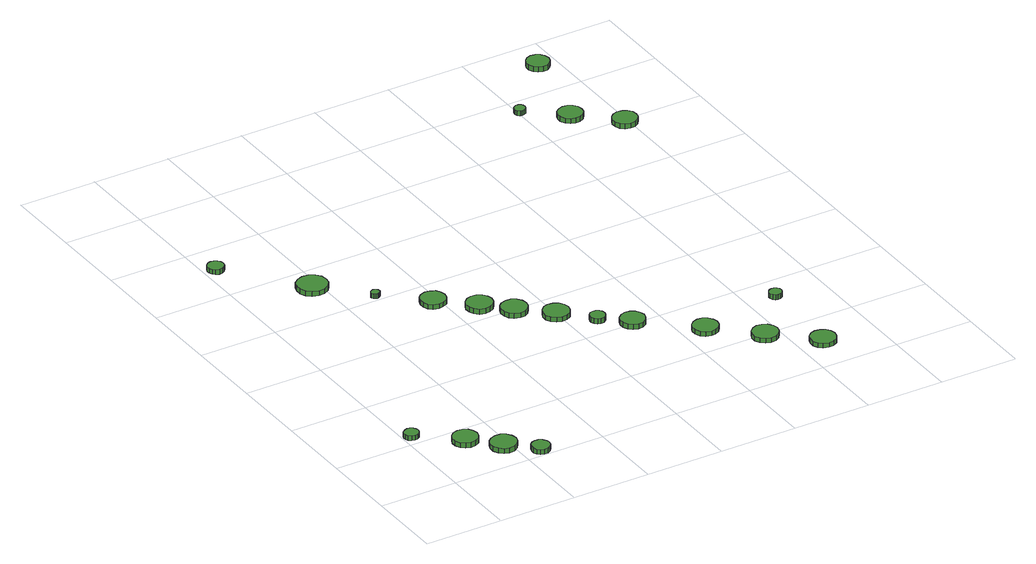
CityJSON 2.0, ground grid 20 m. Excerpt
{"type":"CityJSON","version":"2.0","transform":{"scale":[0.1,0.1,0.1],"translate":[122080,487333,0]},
"CityObjects":{
"tree1":{"type":"SolitaryVegetationObject","attributes":{"function":"something"},"geometry":[{"type":"MultiSurface","lod":"1","boundaries":[[[0,1,2,3,4,5,6,7,8,9,10,11,12,13,14]],[[15,16,17,18,19,20,21,22,23,24,25,26,27,28,29]],[[0,29,28,1]],[[1,28,27,2]],[[2,27,26,3]],[[3,26,25,4]],[[4,25,24,5]],[[5,24,23,6]],[[6,23,22,7]],[[7,22,21,8]],[[8,21,20,9]],[[9,20,19,10]],[[10,19,18,11]],[[11,18,17,12]],[[12,17,16,13]],[[13,16,15,14]],[[14,15,29,0]]]}]},
"tree2":{"type":"SolitaryVegetationObject","attributes":{"function":"something"},"geometry":[{"type":"MultiSurface","lod":"1","boundaries":[[[30,31,32,33,34,35,36,37,38,39,40,41,42,43,44]],[[45,46,47,48,49,50,51,52,53,54,55,56,57,58,59]],[[30,59,58,31]],[[31,58,57,32]],[[32,57,56,33]],[[33,56,55,34]],[[34,55,54,35]],[[35,54,53,36]],[[36,53,52,37]],[[37,52,51,38]],[[38,51,50,39]],[[39,50,49,40]],[[40,49,48,41]],[[41,48,47,42]],[[42,47,46,43]],[[43,46,45,44]],[[44,45,59,30]]]}]},
"tree3":{"type":"SolitaryVegetationObject","attributes":{"function":"something"},"geometry":[{"type":"MultiSurface","lod":"1","boundaries":[[[60,61,62,63,64,65,66,67,68,69,70,71,72,73,74]],[[75,76,77,78,79,80,81,82,83,84,85,86,87,88,89]],[[60,89,88,61]],[[61,88,87,62]],[[62,87,86,63]],[[63,86,85,64]],[[64,85,84,65]],[[65,84,83,66]],[[66,83,82,67]],[[67,82,81,68]],[[68,81,80,69]],[[69,80,79,70]],[[70,79,78,71]],[[71,78,77,72]],[[72,77,76,73]],[[73,76,75,74]],[[74,75,89,60]]]}]},
"tree4":{"type":"SolitaryVegetationObject","attributes":{"function":"something"},"geometry":[{"type":"MultiSurface","lod":"1","boundaries":[[[90,91,92,93,94,95,96,97,98,99,100,101,102,103,104]],[[105,106,107,108,109,110,111,112,113,114,115,116,117,118,119]],[[90,119,118,91]],[[91,118,117,92]],[[92,117,116,93]],[[93,116,115,94]],[[94,115,114,95]],[[95,114,113,96]],[[96,113,112,97]],[[97,112,111,98]],[[98,111,110,99]],[[99,110,109,100]],[[100,109,108,101]],[[101,108,107,102]],[[102,107,106,103]],[[103,106,105,104]],[[104,105,119,90]]]}]},
"tree5":{"type":"SolitaryVegetationObject","attributes":{"function":"something"},"geometry":[{"type":"MultiSurface","lod":"1","boundaries":[[[120,121,122,123,124,125,126,127,128,129,130,131,132,133,134]],[[135,136,137,138,139,140,141,142,143,144,145,146,147,148,149]],[[120,149,148,121]],[[121,148,147,122]],[[122,147,146,123]],[[123,146,145,124]],[[124,145,144,125]],[[125,144,143,126]],[[126,143,142,127]],[[127,142,141,128]],[[128,141,140,129]],[[129,140,139,130]],[[130,139,138,131]],[[131,138,137,132]],[[132,137,136,133]],[[133,136,135,134]],[[134,135,149,120]]]}]},
"tree6":{"type":"SolitaryVegetationObject","attributes":{"function":"something"},"geometry":[{"type":"MultiSurface","lod":"1","boundaries":[[[150,151,152,153,154,155,156,157,158,159,160,161,162,163,164]],[[165,166,167,168,169,170,171,172,173,174,175,176,177,178,179]],[[150,179,178,151]],[[151,178,177,152]],[[152,177,176,153]],[[153,176,175,154]],[[154,175,174,155]],[[155,174,173,156]],[[156,173,172,157]],[[157,172,171,158]],[[158,171,170,159]],[[159,170,169,160]],[[160,169,168,161]],[[161,168,167,162]],[[162,167,166,163]],[[163,166,165,164]],[[164,165,179,150]]]}]},
"tree7":{"type":"SolitaryVegetationObject","attributes":{"function":"something"},"geometry":[{"type":"MultiSurface","lod":"1","boundaries":[[[180,181,182,183,184,185,186,187,188,189,190,191,192,193,194]],[[195,196,197,198,199,200,201,202,203,204,205,206,207,208,209]],[[180,209,208,181]],[[181,208,207,182]],[[182,207,206,183]],[[183,206,205,184]],[[184,205,204,185]],[[185,204,203,186]],[[186,203,202,187]],[[187,202,201,188]],[[188,201,200,189]],[[189,200,199,190]],[[190,199,198,191]],[[191,198,197,192]],[[192,197,196,193]],[[193,196,195,194]],[[194,195,209,180]]]}]},
"tree8":{"type":"SolitaryVegetationObject","attributes":{"function":"something"},"geometry":[{"type":"MultiSurface","lod":"1","boundaries":[[[210,211,212,213,214,215,216,217,218,219,220,221,222,223,224]],[[225,226,227,228,229,230,231,232,233,234,235,236,237,238,239]],[[210,239,238,211]],[[211,238,237,212]],[[212,237,236,213]],[[213,236,235,214]],[[214,235,234,215]],[[215,234,233,216]],[[216,233,232,217]],[[217,232,231,218]],[[218,231,230,219]],[[219,230,229,220]],[[220,229,228,221]],[[221,228,227,222]],[[222,227,226,223]],[[223,226,225,224]],[[224,225,239,210]]]}]},
"tree9":{"type":"SolitaryVegetationObject","attributes":{"function":"something"},"geometry":[{"type":"MultiSurface","lod":"1","boundaries":[[[240,241,242,243,244,245,246,247,248,249,250,251,252,253,254]],[[255,256,257,258,259,260,261,262,263,264,265,266,267,268,269]],[[240,269,268,241]],[[241,268,267,242]],[[242,267,266,243]],[[243,266,265,244]],[[244,265,264,245]],[[245,264,263,246]],[[246,263,262,247]],[[247,262,261,248]],[[248,261,260,249]],[[249,260,259,250]],[[250,259,258,251]],[[251,258,257,252]],[[252,257,256,253]],[[253,256,255,254]],[[254,255,269,240]]]}]},
"tree10":{"type":"SolitaryVegetationObject","attributes":{"function":"something"},"geometry":[{"type":"MultiSurface","lod":"1","boundaries":[[[270,271,272,273,274,275,276,277,278,279,280,281,282,283,284]],[[285,286,287,288,289,290,291,292,293,294,295,296,297,298,299]],[[270,299,298,271]],[[271,298,297,272]],[[272,297,296,273]],[[273,296,295,274]],[[274,295,294,275]],[[275,294,293,276]],[[276,293,292,277]],[[277,292,291,278]],[[278,291,290,279]],[[279,290,289,280]],[[280,289,288,281]],[[281,288,287,282]],[[282,287,286,283]],[[283,286,285,284]],[[284,285,299,270]]]}]},
"tree11":{"type":"SolitaryVegetationObject","attributes":{"function":"something"},"geometry":[{"type":"MultiSurface","lod":"1","boundaries":[[[300,301,302,303,304,305,306,307,308,309,310,311,312,313,314]],[[315,316,317,318,319,320,321,322,323,324,325,326,327,328,329]],[[300,329,328,301]],[[301,328,327,302]],[[302,327,326,303]],[[303,326,325,304]],[[304,325,324,305]],[[305,324,323,306]],[[306,323,322,307]],[[307,322,321,308]],[[308,321,320,309]],[[309,320,319,310]],[[310,319,318,311]],[[311,318,317,312]],[[312,317,316,313]],[[313,316,315,314]],[[314,315,329,300]]]}]},
"tree12":{"type":"SolitaryVegetationObject","attributes":{"function":"something"},"geometry":[{"type":"MultiSurface","lod":"1","boundaries":[[[330,331,332,333,334,335,336,337,338,339,340,341,342,343,344]],[[345,346,347,348,349,350,351,352,353,354,355,356,357,358,359]],[[330,359,358,331]],[[331,358,357,332]],[[332,357,356,333]],[[333,356,355,334]],[[334,355,354,335]],[[335,354,353,336]],[[336,353,352,337]],[[337,352,351,338]],[[338,351,350,339]],[[339,350,349,340]],[[340,349,348,341]],[[341,348,347,342]],[[342,347,346,343]],[[343,346,345,344]],[[344,345,359,330]]]}]},
"tree13":{"type":"SolitaryVegetationObject","attributes":{"function":"something"},"geometry":[{"type":"MultiSurface","lod":"1","boundaries":[[[360,361,362,363,364,365,366,367,368,369,370,371,372,373,374]],[[375,376,377,378,379,380,381,382,383,384,385,386,387,388,389]],[[360,389,388,361]],[[361,388,387,362]],[[362,387,386,363]],[[363,386,385,364]],[[364,385,384,365]],[[365,384,383,366]],[[366,383,382,367]],[[367,382,381,368]],[[368,381,380,369]],[[369,380,379,370]],[[370,379,378,371]],[[371,378,377,372]],[[372,377,376,373]],[[373,376,375,374]],[[374,375,389,360]]]}]},
"tree14":{"type":"SolitaryVegetationObject","attributes":{"function":"something"},"geometry":[{"type":"MultiSurface","lod":"1","boundaries":[[[390,391,392,393,394,395,396,397,398,399,400,401,402,403,404]],[[405,406,407,408,409,410,411,412,413,414,415,416,417,418,419]],[[390,419,418,391]],[[391,418,417,392]],[[392,417,416,393]],[[393,416,415,394]],[[394,415,414,395]],[[395,414,413,396]],[[396,413,412,397]],[[397,412,411,398]],[[398,411,410,399]],[[399,410,409,400]],[[400,409,408,401]],[[401,408,407,402]],[[402,407,406,403]],[[403,406,405,404]],[[404,405,419,390]]]}]},
"tree15":{"type":"SolitaryVegetationObject","attributes":{"function":"something"},"geometry":[{"type":"MultiSurface","lod":"1","boundaries":[[[420,421,422,423,424,425,426,427,428,429,430,431,432,433,434]],[[435,436,437,438,439,440,441,442,443,444,445,446,447,448,449]],[[420,449,448,421]],[[421,448,447,422]],[[422,447,446,423]],[[423,446,445,424]],[[424,445,444,425]],[[425,444,443,426]],[[426,443,442,427]],[[427,442,441,428]],[[428,441,440,429]],[[429,440,439,430]],[[430,439,438,431]],[[431,438,437,432]],[[432,437,436,433]],[[433,436,435,434]],[[434,435,449,420]]]}]},
"tree16":{"type":"SolitaryVegetationObject","attributes":{"function":"something"},"geometry":[{"type":"MultiSurface","lod":"1","boundaries":[[[450,451,452,453,454,455,456,457,458,459,460,461,462,463,464]],[[465,466,467,468,469,470,471,472,473,474,475,476,477,478,479]],[[450,479,478,451]],[[451,478,477,452]],[[452,477,476,453]],[[453,476,475,454]],[[454,475,474,455]],[[455,474,473,456]],[[456,473,472,457]],[[457,472,471,458]],[[458,471,470,459]],[[459,470,469,460]],[[460,469,468,461]],[[461,468,467,462]],[[462,467,466,463]],[[463,466,465,464]],[[464,465,479,450]]]}]},
"tree17":{"type":"SolitaryVegetationObject","attributes":{"function":"something"},"geometry":[{"type":"MultiSurface","lod":"1","boundaries":[[[480,481,482,483,484,485,486,487,488,489,490,491,492,493,494]],[[495,496,497,498,499,500,501,502,503,504,505,506,507,508,509]],[[480,509,508,481]],[[481,508,507,482]],[[482,507,506,483]],[[483,506,505,484]],[[484,505,504,485]],[[485,504,503,486]],[[486,503,502,487]],[[487,502,501,488]],[[488,501,500,489]],[[489,500,499,490]],[[490,499,498,491]],[[491,498,497,492]],[[492,497,496,493]],[[493,496,495,494]],[[494,495,509,480]]]}]},
"tree18":{"type":"SolitaryVegetationObject","attributes":{"function":"something"},"geometry":[{"type":"MultiSurface","lod":"1","boundaries":[[[510,511,512,513,514,515,516,517,518,519,520,521,522,523,524]],[[525,526,527,528,529,530,531,532,533,534,535,536,537,538,539]],[[510,539,538,511]],[[511,538,537,512]],[[512,537,536,513]],[[513,536,535,514]],[[514,535,534,515]],[[515,534,533,516]],[[516,533,532,517]],[[517,532,531,518]],[[518,531,530,519]],[[519,530,529,520]],[[520,529,528,521]],[[521,528,527,522]],[[522,527,526,523]],[[523,526,525,524]],[[524,525,539,510]]]}]},
"tree19":{"type":"SolitaryVegetationObject","attributes":{"function":"something"},"geometry":[{"type":"MultiSurface","lod":"1","boundaries":[[[540,541,542,543,544,545,546,547,548,549,550,551,552,553,554]],[[555,556,557,558,559,560,561,562,563,564,565,566,567,568,569]],[[540,569,568,541]],[[541,568,567,542]],[[542,567,566,543]],[[543,566,565,544]],[[544,565,564,545]],[[545,564,563,546]],[[546,563,562,547]],[[547,562,561,548]],[[548,561,560,549]],[[549,560,559,550]],[[550,559,558,551]],[[551,558,557,552]],[[552,557,556,553]],[[553,556,555,554]],[[554,555,569,540]]]}]},
"tree20":{"type":"SolitaryVegetationObject","attributes":{"function":"something"},"geometry":[{"type":"MultiSurface","lod":"1","boundaries":[[[570,571,572,573,574,575,576,577,578,579,580,581,582,583,584]],[[585,586,587,588,589,590,591,592,593,594,595,596,597,598,599]],[[570,599,598,571]],[[571,598,597,572]],[[572,597,596,573]],[[573,596,595,574]],[[574,595,594,575]],[[575,594,593,576]],[[576,593,592,577]],[[577,592,591,578]],[[578,591,590,579]],[[579,590,589,580]],[[580,589,588,581]],[[581,588,587,582]],[[582,587,586,583]],[[583,586,585,584]],[[584,585,599,570]]]}]},
"tree21":{"type":"SolitaryVegetationObject","attributes":{"function":"something"},"geometry":[{"type":"MultiSurface","lod":"1","boundaries":[[[600,601,602,603,604,605,606,607,608,609,610,611,612,613,614]],[[615,616,617,618,619,620,621,622,623,624,625,626,627,628,629]],[[600,629,628,601]],[[601,628,627,602]],[[602,627,626,603]],[[603,626,625,604]],[[604,625,624,605]],[[605,624,623,606]],[[606,623,622,607]],[[607,622,621,608]],[[608,621,620,609]],[[609,620,619,610]],[[610,619,618,611]],[[611,618,617,612]],[[612,617,616,613]],[[613,616,615,614]],[[614,615,629,600]]]}]}
},
"vertices":[
[41,230,15],[39,238,15],[35,244,15],[28,248,15],[21,249,15],[13,246,15],[7,241,15],[4,234,15],[4,226,15],[7,219,15],[13,214,15],[21,212,15],[28,213,15],[35,217,15],[39,223,15],[39,223,3],[35,217,3],[28,213,3],[21,212,3],[13,214,3],[7,219,3],[4,226,3],[4,234,3],[7,241,3],[13,246,3],[21,249,3],[28,248,3],[35,244,3],[39,238,3],[41,230,3],
[149,146,17],[146,159,17],[139,170,17],[127,177,17],[114,178,17],[101,174,17],[91,165,17],[86,153,17],[86,140,17],[91,127,17],[101,119,17],[114,114,17],[127,116,17],[139,122,17],[146,133,17],[146,133,4],[139,122,4],[127,116,4],[114,114,4],[101,119,4],[91,127,4],[86,140,4],[86,153,4],[91,165,4],[101,174,4],[114,178,4],[127,177,4],[139,170,4],[146,159,4],[149,146,4],
[215,81,16],[212,95,16],[204,106,16],[192,113,16],[178,114,16],[165,110,16],[155,101,16],[149,88,16],[149,74,16],[155,62,16],[165,52,16],[178,48,16],[192,50,16],[204,57,16],[212,68,16],[212,68,3],[204,57,3],[192,50,3],[178,48,3],[165,52,3],[155,62,3],[149,74,3],[149,88,3],[155,101,3],[165,110,3],[178,114,3],[192,113,3],[204,106,3],[212,95,3],[215,81,3],
[271,25,15],[269,34,15],[263,42,15],[255,47,15],[245,48,15],[236,45,15],[229,39,15],[226,30,15],[226,20,15],[229,12,15],[236,5,15],[245,2,15],[255,3,15],[263,8,15],[269,16,15],[269,16,2],[263,8,2],[255,3,2],[245,2,2],[236,5,2],[229,12,2],[226,20,2],[226,30,2],[229,39,2],[236,45,2],[245,48,2],[255,47,2],[263,42,2],[269,34,2],[271,25,2],
[47,1105,20],[45,1113,20],[40,1120,20],[33,1124,20],[24,1125,20],[16,1123,20],[10,1117,20],[6,1109,20],[6,1101,20],[10,1093,20],[16,1087,20],[24,1084,20],[33,1085,20],[40,1090,20],[45,1096,20],[45,1096,7],[40,1090,7],[33,1085,7],[24,1084,7],[16,1087,7],[10,1093,7],[6,1101,7],[6,1109,7],[10,1117,7],[16,1123,7],[24,1125,7],[33,1124,7],[40,1120,7],[45,1113,7],[47,1105,7],
[212,917,21],[209,933,21],[199,946,21],[185,954,21],[169,955,21],[154,950,21],[142,940,21],[136,925,21],[136,909,21],[142,894,21],[154,884,21],[169,879,21],[185,880,21],[199,888,21],[209,901,21],[209,901,8],[199,888,8],[185,880,8],[169,879,8],[154,884,8],[142,894,8],[136,909,8],[136,925,8],[142,940,8],[154,950,8],[169,955,8],[185,954,8],[199,946,8],[209,933,8],[212,917,8],
[294,815,16],[293,819,16],[290,823,16],[286,825,16],[282,826,16],[278,824,16],[274,821,16],[272,817,16],[272,813,16],[274,809,16],[278,806,16],[282,804,16],[286,805,16],[290,807,16],[293,811,16],[293,811,3],[290,807,3],[286,805,3],[282,804,3],[278,806,3],[274,809,3],[272,813,3],[272,817,3],[274,821,3],[278,824,3],[282,826,3],[286,825,3],[290,823,3],[293,819,3],[294,815,3],
[415,723,15],[412,736,15],[405,747,15],[393,753,15],[380,755,15],[367,751,15],[357,742,15],[352,730,15],[352,716,15],[357,704,15],[367,695,15],[380,691,15],[393,693,15],[405,699,15],[412,710,15],[412,710,3],[405,699,3],[393,693,3],[380,691,3],[367,695,3],[357,704,3],[352,716,3],[352,730,3],[357,742,3],[367,751,3],[380,755,3],[393,753,3],[405,747,3],[412,736,3],[415,723,3],
[498,650,15],[495,664,15],[487,675,15],[475,682,15],[461,683,15],[448,679,15],[438,670,15],[432,657,15],[432,643,15],[438,631,15],[448,621,15],[461,617,15],[475,619,15],[487,625,15],[495,637,15],[495,637,2],[487,625,2],[475,619,2],[461,617,2],[448,621,2],[438,631,2],[432,643,2],[432,657,2],[438,670,2],[448,679,2],[461,683,2],[475,682,2],[487,675,2],[495,664,2],[498,650,2],
[557,593,14],[554,607,14],[546,618,14],[534,625,14],[521,626,14],[507,622,14],[497,613,14],[492,600,14],[492,586,14],[497,574,14],[507,564,14],[521,560,14],[534,561,14],[546,568,14],[554,580,14],[554,580,1],[546,568,1],[534,561,1],[521,560,1],[507,564,1],[497,574,1],[492,586,1],[492,600,1],[497,613,1],[507,622,1],[521,626,1],[534,625,1],[546,618,1],[554,607,1],[557,593,1],
[631,527,14],[628,540,14],[620,552,14],[608,558,14],[594,560,14],[581,556,14],[571,546,14],[565,534,14],[565,520,14],[571,507,14],[581,498,14],[594,494,14],[608,495,14],[620,502,14],[628,513,14],[628,513,2],[620,502,2],[608,495,2],[594,494,2],[581,498,2],[571,507,2],[565,520,2],[565,534,2],[571,546,2],[581,556,2],[594,560,2],[608,558,2],[620,552,2],[628,540,2],[631,527,2],
[688,460,14],[687,468,14],[682,474,14],[675,478,14],[667,479,14],[659,477,14],[653,471,14],[650,464,14],[650,456,14],[653,448,14],[659,443,14],[667,440,14],[675,441,14],[682,445,14],[687,452,14],[687,452,1],[682,445,1],[675,441,1],[667,440,1],[659,443,1],[653,448,1],[650,456,1],[650,464,1],[653,471,1],[659,477,1],[667,479,1],[675,478,1],[682,474,1],[687,468,1],[688,460,1],
[762,405,14],[759,417,14],[752,428,14],[741,434,14],[728,436,14],[716,432,14],[706,423,14],[701,411,14],[701,398,14],[706,387,14],[716,378,14],[728,374,14],[741,375,14],[752,382,14],[759,392,14],[759,392,1],[752,382,1],[741,375,1],[728,374,1],[716,378,1],[706,387,1],[701,398,1],[701,411,1],[706,423,1],[716,432,1],[728,436,1],[741,434,1],[752,428,1],[759,417,1],[762,405,1],
[889,288,15],[886,301,15],[878,312,15],[867,319,15],[854,320,15],[841,316,15],[831,307,15],[826,295,15],[826,282,15],[831,269,15],[841,261,15],[854,256,15],[867,258,15],[878,264,15],[886,275,15],[886,275,3],[878,264,3],[867,258,3],[854,256,3],[841,261,3],[831,269,3],[826,282,3],[826,295,3],[831,307,3],[841,316,3],[854,320,3],[867,319,3],[878,312,3],[886,301,3],[889,288,3],
[993,191,15],[990,204,15],[982,215,15],[970,222,15],[956,224,15],[943,219,15],[933,210,15],[927,198,15],[927,184,15],[933,171,15],[943,162,15],[956,158,15],[970,159,15],[982,166,15],[990,177,15],[990,177,3],[982,166,3],[970,159,3],[956,158,3],[943,162,3],[933,171,3],[927,184,3],[927,198,3],[933,210,3],[943,219,3],[956,224,3],[970,222,3],[982,215,3],[990,204,3],[993,191,3],
[1094,101,15],[1091,114,15],[1084,125,15],[1072,131,15],[1059,133,15],[1046,129,15],[1036,120,15],[1031,108,15],[1031,94,15],[1036,82,15],[1046,73,15],[1059,69,15],[1072,71,15],[1084,77,15],[1091,88,15],[1091,88,3],[1084,77,3],[1072,71,3],[1059,69,3],[1046,73,3],[1036,82,3],[1031,94,3],[1031,108,3],[1036,120,3],[1046,129,3],[1059,133,3],[1072,131,3],[1084,125,3],[1091,114,3],[1094,101,3],
[1090,331,16],[1089,338,16],[1085,343,16],[1079,347,16],[1072,347,16],[1066,345,16],[1061,341,16],[1058,335,16],[1058,328,16],[1061,322,16],[1066,317,16],[1072,315,16],[1079,316,16],[1085,319,16],[1089,325,16],[1089,325,3],[1085,319,3],[1079,316,3],[1072,315,3],[1066,317,3],[1061,322,3],[1058,328,3],[1058,335,3],[1061,341,3],[1066,345,3],[1072,347,3],[1079,347,3],[1085,343,3],[1089,338,3],[1090,331,3],
[1011,1339,24],[1010,1345,24],[1007,1350,24],[1001,1353,24],[995,1353,24],[990,1351,24],[985,1347,24],[983,1342,24],[983,1336,24],[985,1330,24],[990,1326,24],[995,1324,24],[1001,1325,24],[1007,1328,24],[1010,1333,24],[1010,1333,11],[1007,1328,11],[1001,1325,11],[995,1324,11],[990,1326,11],[985,1330,11],[983,1336,11],[983,1342,11],[985,1347,11],[990,1351,11],[995,1353,11],[1001,1353,11],[1007,1350,11],[1010,1345,11],[1011,1339,11],
[1117,1261,24],[1115,1274,24],[1107,1284,24],[1096,1291,24],[1083,1292,24],[1071,1288,24],[1061,1280,24],[1056,1268,24],[1056,1255,24],[1061,1243,24],[1071,1235,24],[1083,1231,24],[1096,1232,24],[1107,1238,24],[1115,1249,24],[1115,1249,11],[1107,1238,11],[1096,1232,11],[1083,1231,11],[1071,1235,11],[1061,1243,11],[1056,1255,11],[1056,1268,11],[1061,1280,11],[1071,1288,11],[1083,1292,11],[1096,1291,11],[1107,1284,11],[1115,1274,11],[1117,1261,11],
[1213,1175,24],[1211,1188,24],[1203,1198,24],[1192,1204,24],[1179,1206,24],[1167,1202,24],[1157,1193,24],[1152,1181,24],[1152,1169,24],[1157,1157,24],[1167,1148,24],[1179,1144,24],[1192,1146,24],[1203,1152,24],[1211,1162,24],[1211,1162,11],[1203,1152,11],[1192,1146,11],[1179,1144,11],[1167,1148,11],[1157,1157,11],[1152,1169,11],[1152,1181,11],[1157,1193,11],[1167,1202,11],[1179,1206,11],[1192,1204,11],[1203,1198,11],[1211,1188,11],[1213,1175,11],
[1172,1497,25],[1169,1509,25],[1162,1518,25],[1152,1524,25],[1140,1526,25],[1128,1522,25],[1120,1514,25],[1115,1503,25],[1115,1491,25],[1120,1480,25],[1128,1472,25],[1140,1468,25],[1152,1469,25],[1162,1475,25],[1169,1485,25],[1169,1485,12],[1162,1475,12],[1152,1469,12],[1140,1468,12],[1128,1472,12],[1120,1480,12],[1115,1491,12],[1115,1503,12],[1120,1514,12],[1128,1522,12],[1140,1526,12],[1152,1524,12],[1162,1518,12],[1169,1509,12],[1172,1497,12]
]}
